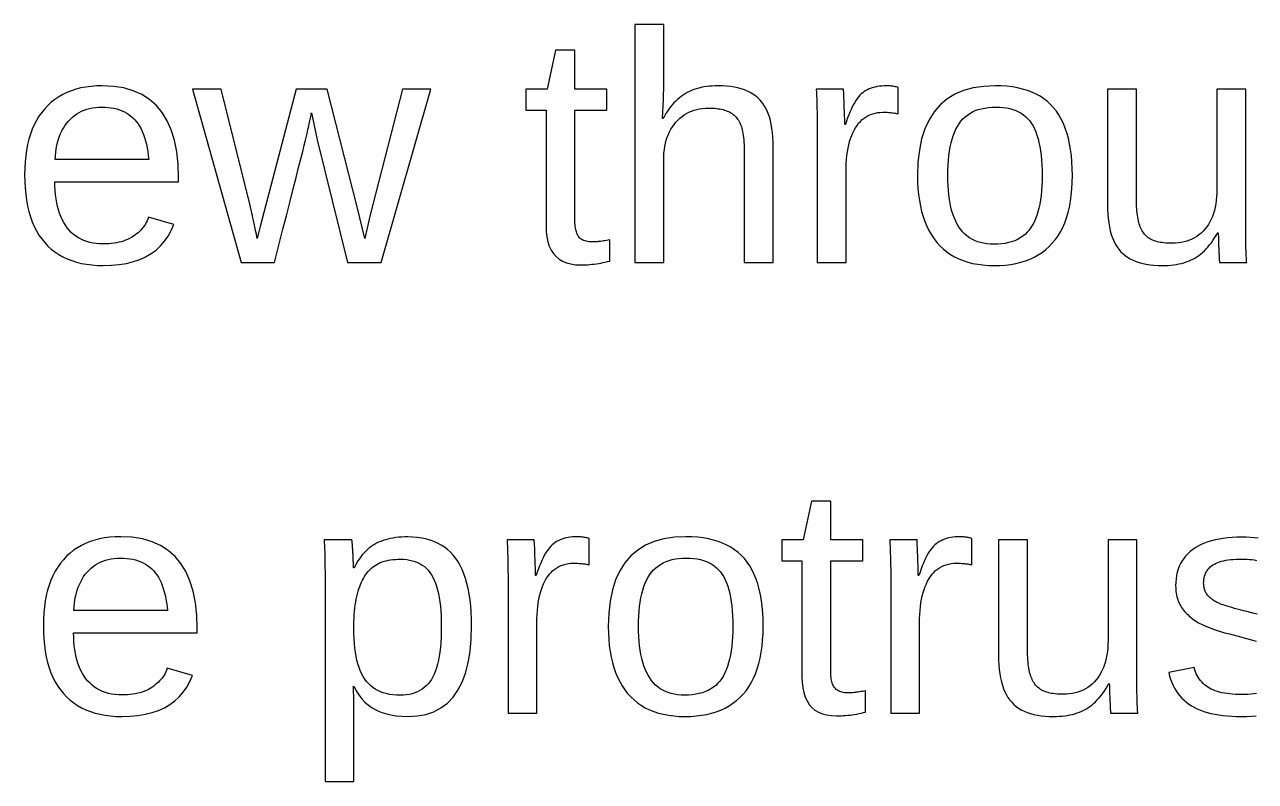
# Model space of a CAD drawing. Extents: x -27 to 133, y -77 to 15.
# Drawn here: x 82.41 to 91.01, y -8.17 to -2.88 of the extents above; entities that cross this region are included whole.
import ezdxf

# ---------------------------------------------------------------- set-up
doc = ezdxf.new("R2010")
doc.units = 0
doc.layers.get('0').update_dxf_attribs({"linetype": 'CONTINUOUS'})

msp = doc.modelspace()

# ---------------------------------------------------------------- linework, layer by layer
for points in [[(86.8779, -3.82856), (86.8784, -3.80332), (86.8799, -3.77888), (86.8825, -3.75525), (86.886, -3.73243), (86.8906, -3.71041), (86.8961, -3.68921), (86.9027, -3.66881), (86.9103, -3.64922), (86.9189, -3.63044), (86.9286, -3.61246), (86.9392, -3.5953), (86.9508, -3.57894), (86.9635, -3.56339), (86.977, -3.54882), (86.9912, -3.53542), (87.006, -3.52318), (87.0215, -3.51211), (87.0377, -3.50221), (87.0546, -3.49347), (87.0721, -3.48589), (87.0903, -3.47948), (87.1091, -3.47424), (87.1286, -3.47016), (87.1488, -3.46725), (87.1697, -3.4655), (87.1912, -3.46492), (87.2056, -3.46509), (87.2195, -3.46561), (87.2329, -3.46647), (87.2458, -3.46767), (87.2582, -3.46922), (87.2702, -3.47111), (87.2816, -3.47335), (87.2926, -3.47593), (87.303, -3.47886), (87.313, -3.48213), (87.3225, -3.48574), (87.3315, -3.4897), (87.34, -3.49401), (87.3481, -3.49868), (87.3558, -3.50374), (87.3632, -3.50919), (87.3702, -3.51503), (87.3769, -3.52127), (87.3832, -3.52789), (87.3891, -3.53491), (87.3947, -3.54231), (87.3999, -3.55011), (87.4048, -3.5583), (87.4093, -3.56687), (87.4134, -3.57584), (87.4172, -3.5852), (87.4207, -3.59514), (87.4239, -3.60586), (87.4268, -3.61734), (87.4295, -3.62961), (87.4318, -3.64265), (87.4339, -3.65646), (87.4357, -3.67105), (87.4372, -3.68641), (87.4385, -3.70255), (87.4395, -3.71946), (87.4402, -3.73715), (87.4406, -3.75562), (87.4407, -3.77485), (87.4407, -4.54242), (87.6432, -4.54242), (87.6432, -3.73568), (87.6427, -3.70101), (87.641, -3.6679), (87.6383, -3.63636), (87.6344, -3.6064), (87.6294, -3.578), (87.6233, -3.55117), (87.6162, -3.52591), (87.6079, -3.50222), (87.5985, -3.48009), (87.588, -3.45954), (87.5763, -3.44056), (87.5636, -3.42314), (87.5498, -3.4073), (87.5348, -3.39281), (87.5186, -3.37949), (87.5012, -3.36732), (87.4825, -3.35632), (87.4626, -3.34647), (87.4415, -3.33778), (87.4192, -3.33024), (87.3956, -3.32387), (87.3709, -3.31866), (87.3448, -3.3146), (87.3176, -3.3117), (87.2891, -3.30997), (87.2595, -3.30939), (87.2382, -3.30972), (87.2176, -3.3107), (87.1975, -3.31234), (87.178, -3.31463), (87.1591, -3.31758), (87.1407, -3.32119), (87.1229, -3.32545), (87.1057, -3.33036), (87.0891, -3.33594), (87.0731, -3.34216), (87.0576, -3.34905), (87.0427, -3.35658), (87.0284, -3.36478), (87.0145, -3.37367), (87.001, -3.38331), (86.9877, -3.3937), (86.9748, -3.40484), (86.9621, -3.41673), (86.9498, -3.42936), (86.9378, -3.44274), (86.9261, -3.45687), (86.9147, -3.47175), (86.9037, -3.48738), (86.8929, -3.50376), (86.8825, -3.52088), (86.8723, -3.53875), (86.869, -3.53875), (86.8691, -3.53667), (86.8694, -3.53386), (86.8696, -3.53031), (86.8699, -3.52604), (86.8702, -3.52104), (86.8706, -3.51532), (86.871, -3.50886), (86.8714, -3.50168), (86.8718, -3.49377), (86.8723, -3.48513), (86.8729, -3.47576), (86.8734, -3.46566), (86.874, -3.45484), (86.8746, -3.44367), (86.8751, -3.43256), (86.8756, -3.42151), (86.876, -3.4105), (86.8764, -3.39955), (86.8768, -3.38865), (86.8771, -3.37781), (86.8773, -3.36702), (86.8775, -3.35628), (86.8777, -3.3456), (86.8778, -3.33496), (86.8779, -3.32438), (86.8779, -3.31386), (86.8779, -2.88196), (86.6765, -2.88196), (86.6765, -4.54242), (86.8779, -4.54242)], [(86.3131, -4.56016), (86.3291, -4.55968), (86.3449, -4.55889), (86.3608, -4.55778), (86.3765, -4.55634), (86.3923, -4.5546), (86.4079, -4.55253), (86.4235, -4.55015), (86.4391, -4.54744), (86.4546, -4.54442), (86.47, -4.54109), (86.4854, -4.53743), (86.5008, -4.53346), (86.5008, -4.38464), (86.4893, -4.38696), (86.4782, -4.3891), (86.4676, -4.39104), (86.4574, -4.39281), (86.4476, -4.39438), (86.4382, -4.39577), (86.4292, -4.39698), (86.4207, -4.398), (86.4126, -4.39883), (86.4049, -4.39948), (86.3977, -4.39995), (86.3908, -4.40023), (86.3844, -4.40032), (86.3738, -4.40011), (86.3637, -4.39948), (86.3541, -4.39844), (86.345, -4.39698), (86.3364, -4.3951), (86.3283, -4.39281), (86.3207, -4.3901), (86.3136, -4.38697), (86.3069, -4.38343), (86.3008, -4.37946), (86.2952, -4.37508), (86.29, -4.37029), (86.2854, -4.36507), (86.2812, -4.35934), (86.2773, -4.353), (86.2738, -4.34604), (86.2705, -4.33846), (86.2677, -4.33026), (86.2651, -4.32146), (86.263, -4.31203), (86.2611, -4.30199), (86.2596, -4.29133), (86.2584, -4.28006), (86.2575, -4.26817), (86.257, -4.25567), (86.2569, -4.24255), (86.2569, -3.47833), (86.4807, -3.47833), (86.4807, -3.33176), (86.2569, -3.33176), (86.2569, -3.06098), (86.1226, -3.06098), (86.0633, -3.33176), (85.9156, -3.33176), (85.9156, -3.47833), (86.0555, -3.47833), (86.0555, -4.28619), (86.0569, -4.32674), (86.0612, -4.36405), (86.0683, -4.39811), (86.0784, -4.42893), (86.0912, -4.45651), (86.107, -4.48084), (86.1255, -4.50192), (86.147, -4.51977), (86.1713, -4.53437), (86.1985, -4.54572), (86.2285, -4.55383), (86.2614, -4.5587), (86.2972, -4.56032)], [(83.0191, -4.5631), (83.0734, -4.55801), (83.1244, -4.54954), (83.1722, -4.53767), (83.2167, -4.52242), (83.2579, -4.50377), (83.2959, -4.48174), (83.3305, -4.45632), (83.362, -4.4275), (83.3901, -4.3953), (83.415, -4.35971), (83.4366, -4.32072), (83.4549, -4.27835), (83.2781, -4.22801), (83.2735, -4.24024), (83.2683, -4.25213), (83.2625, -4.2637), (83.2561, -4.27493), (83.2491, -4.28584), (83.2415, -4.29641), (83.2332, -4.30665), (83.2244, -4.31657), (83.215, -4.32615), (83.205, -4.3354), (83.1943, -4.34432), (83.1831, -4.35291), (83.1713, -4.36116), (83.1588, -4.36894), (83.1458, -4.3761), (83.1321, -4.38263), (83.1178, -4.38855), (83.1029, -4.39383), (83.0874, -4.3985), (83.0712, -4.40255), (83.0545, -4.40597), (83.0371, -4.40877), (83.0191, -4.41095), (83.0005, -4.4125), (82.9813, -4.41344), (82.9615, -4.41375), (82.9365, -4.41308), (82.9124, -4.41107), (82.8893, -4.40773), (82.8671, -4.40305), (82.8458, -4.39703), (82.8255, -4.38968), (82.8062, -4.38098), (82.7877, -4.37095), (82.7702, -4.35959), (82.7537, -4.34688), (82.7381, -4.33284), (82.7234, -4.31746), (82.7097, -4.30074), (82.697, -4.28279), (82.6852, -4.26371), (82.6745, -4.24351), (82.6648, -4.22218), (82.6562, -4.19973), (82.6485, -4.17615), (82.6419, -4.15145), (82.6363, -4.12562), (82.6317, -4.09867), (82.6281, -4.07059), (82.6256, -4.04139), (82.6241, -4.01106), (82.6236, -3.9796), (83.4874, -3.9796), (83.4874, -3.95276), (83.4842, -3.85758), (83.4747, -3.77002), (83.4589, -3.69008), (83.4368, -3.61775), (83.4084, -3.55303), (83.3737, -3.49593), (83.3326, -3.44644), (83.2852, -3.40456), (83.2316, -3.3703), (83.1716, -3.34365), (83.1052, -3.32462), (83.0326, -3.31319), (82.9536, -3.30939), (82.9142, -3.31033), (82.8763, -3.31317), (82.8397, -3.31791), (82.8046, -3.32454), (82.7709, -3.33306), (82.7386, -3.34347), (82.7078, -3.35578), (82.6783, -3.36998), (82.6503, -3.38607), (82.6237, -3.40406), (82.5986, -3.42394), (82.5748, -3.44572), (82.5525, -3.46939), (82.5317, -3.49483), (82.5126, -3.52193), (82.4952, -3.55068), (82.4794, -3.58109), (82.4653, -3.61316), (82.4528, -3.64688), (82.442, -3.68225), (82.4329, -3.71928), (82.4254, -3.75797), (82.4196, -3.79831), (82.4154, -3.8403), (82.4129, -3.88395), (82.4121, -3.92926), (82.4129, -3.97688), (82.4154, -4.02266), (82.4196, -4.06661), (82.4254, -4.10871), (82.4329, -4.14897), (82.442, -4.18739), (82.4528, -4.22397), (82.4653, -4.2587), (82.4794, -4.2916), (82.4952, -4.32266), (82.5126, -4.35188), (82.5317, -4.37925), (82.5525, -4.40479), (82.5749, -4.42846), (82.5988, -4.45023), (82.6241, -4.47012), (82.6511, -4.4881), (82.6795, -4.5042), (82.7094, -4.5184), (82.7409, -4.53071), (82.7739, -4.54112), (82.8084, -4.54964), (82.8444, -4.55627), (82.8819, -4.561), (82.9209, -4.56384), (82.9615, -4.56479)], [(84.1884, -4.42268), (84.217, -4.31137), (84.2433, -4.20846), (84.2675, -4.11397), (84.2894, -4.0279), (84.3092, -3.95024), (84.3267, -3.881), (84.3421, -3.82017), (84.3552, -3.76776), (84.3662, -3.72376), (84.375, -3.68818), (84.3815, -3.66101), (84.3859, -3.64226), (84.3891, -3.62797), (84.3922, -3.61421), (84.3951, -3.60098), (84.3979, -3.58826), (84.4006, -3.57607), (84.4032, -3.5644), (84.4056, -3.55325), (84.4078, -3.54263), (84.41, -3.53253), (84.412, -3.52295), (84.4139, -3.5139), (84.4156, -3.50536), (84.4172, -3.49736), (84.4575, -3.68645), (84.669, -4.54242), (84.9029, -4.54242), (85.2497, -3.33176), (85.0528, -3.33176), (84.8234, -4.22017), (84.7887, -4.3757), (84.7373, -4.16311), (84.5258, -3.33176), (84.3098, -3.33176), (84.057, -4.2929), (84.0379, -4.3757), (84.0319, -4.34674), (84.0263, -4.31977), (84.0211, -4.29478), (84.0162, -4.27178), (84.0118, -4.25077), (84.0077, -4.23174), (84.004, -4.2147), (84.0007, -4.19964), (83.9977, -4.18657), (83.9952, -4.17549), (83.993, -4.16639), (83.9912, -4.15928), (83.9898, -4.15415), (83.7851, -3.33176), (83.5859, -3.33176), (83.9249, -4.54242), (84.1577, -4.54242)], [(88.1524, -3.91136), (88.1528, -3.88092), (88.154, -3.85159), (88.1559, -3.82337), (88.1587, -3.79626), (88.1622, -3.77025), (88.1665, -3.74534), (88.1716, -3.72154), (88.1774, -3.69885), (88.1841, -3.67727), (88.1915, -3.65679), (88.1997, -3.63741), (88.2087, -3.61914), (88.2184, -3.60198), (88.229, -3.58601), (88.2402, -3.57131), (88.2521, -3.5579), (88.2647, -3.54576), (88.278, -3.5349), (88.292, -3.52531), (88.3067, -3.51701), (88.3222, -3.50998), (88.3383, -3.50423), (88.3551, -3.49976), (88.3726, -3.49656), (88.3908, -3.49464), (88.4098, -3.49401), (88.4199, -3.49407), (88.4298, -3.49427), (88.4393, -3.4946), (88.4485, -3.49507), (88.4574, -3.49566), (88.466, -3.49639), (88.4743, -3.49725), (88.4822, -3.49824), (88.4899, -3.49937), (88.4972, -3.50063), (88.5042, -3.50202), (88.5108, -3.50354), (88.5172, -3.50519), (88.5172, -3.32057), (88.5108, -3.31892), (88.5045, -3.3174), (88.4981, -3.31601), (88.4918, -3.31475), (88.4855, -3.31362), (88.4792, -3.31263), (88.4729, -3.31177), (88.4667, -3.31104), (88.4604, -3.31045), (88.4542, -3.30998), (88.4479, -3.30965), (88.4417, -3.30945), (88.4355, -3.30939), (88.4182, -3.30973), (88.4016, -3.31074), (88.3856, -3.31243), (88.3701, -3.31479), (88.3553, -3.31783), (88.3411, -3.32154), (88.3275, -3.32593), (88.3145, -3.33099), (88.3021, -3.33673), (88.2904, -3.34315), (88.2792, -3.35024), (88.2686, -3.358), (88.2587, -3.36644), (88.2492, -3.37581), (88.2398, -3.38633), (88.2306, -3.39802), (88.2215, -3.41088), (88.2127, -3.4249), (88.204, -3.44009), (88.1954, -3.45644), (88.1871, -3.47396), (88.1789, -3.49264), (88.1709, -3.51249), (88.1631, -3.53351), (88.1554, -3.55569), (88.1479, -3.57903), (88.1435, -3.57903), (88.1434, -3.57169), (88.1433, -3.5624), (88.143, -3.55116), (88.1426, -3.53798), (88.1421, -3.52286), (88.1416, -3.50578), (88.1409, -3.48676), (88.1401, -3.46579), (88.1392, -3.44288), (88.1382, -3.41802), (88.1371, -3.39121), (88.1358, -3.36246), (88.1345, -3.33176), (87.9443, -3.33176), (87.9453, -3.35536), (87.9462, -3.37864), (87.947, -3.4016), (87.9478, -3.42424), (87.9485, -3.44656), (87.9491, -3.46857), (87.9496, -3.49026), (87.95, -3.51163), (87.9504, -3.53269), (87.9507, -3.55343), (87.9509, -3.57384), (87.951, -3.59395), (87.951, -3.61373), (87.951, -4.54242), (88.1524, -4.54242)], [(89.2277, -4.56387), (89.2664, -4.56111), (89.3036, -4.55651), (89.3394, -4.55007), (89.3736, -4.54178), (89.4063, -4.53166), (89.4376, -4.5197), (89.4673, -4.50589), (89.4956, -4.49025), (89.5223, -4.47276), (89.5476, -4.45343), (89.5714, -4.43227), (89.5936, -4.40926), (89.6143, -4.38437), (89.6333, -4.35757), (89.6507, -4.32884), (89.6665, -4.29819), (89.6805, -4.26563), (89.6929, -4.23114), (89.7037, -4.19473), (89.7128, -4.15641), (89.7202, -4.11616), (89.726, -4.07399), (89.7302, -4.02991), (89.7327, -3.9839), (89.7335, -3.93598), (89.7327, -3.88757), (89.7304, -3.84115), (89.7265, -3.79673), (89.7211, -3.7543), (89.7141, -3.71386), (89.7056, -3.67541), (89.6955, -3.63896), (89.6839, -3.60451), (89.6707, -3.57204), (89.656, -3.54157), (89.6397, -3.51309), (89.6219, -3.4866), (89.6026, -3.46211), (89.5816, -3.43952), (89.5588, -3.41873), (89.5343, -3.39976), (89.5081, -3.38259), (89.4802, -3.36722), (89.4505, -3.35367), (89.4191, -3.34192), (89.3859, -3.33198), (89.3511, -3.32385), (89.3144, -3.31752), (89.2761, -3.313), (89.236, -3.31029), (89.1942, -3.30939), (89.1139, -3.3131), (89.04, -3.32422), (88.9726, -3.34276), (88.9116, -3.36871), (88.857, -3.40208), (88.8088, -3.44286), (88.7671, -3.49106), (88.7318, -3.54668), (88.7029, -3.6097), (88.6804, -3.68015), (88.6643, -3.75801), (88.6547, -3.84328), (88.6515, -3.93598), (88.6523, -3.98212), (88.6547, -4.02656), (88.6587, -4.06929), (88.6643, -4.11033), (88.6715, -4.14967), (88.6803, -4.1873), (88.6908, -4.22324), (88.7028, -4.25747), (88.7164, -4.29), (88.7316, -4.32083), (88.7484, -4.34996), (88.7669, -4.37738), (88.7869, -4.40311), (88.8085, -4.42702), (88.8316, -4.44903), (88.8563, -4.46912), (88.8825, -4.4873), (88.9102, -4.50356), (88.9395, -4.51791), (88.9703, -4.53035), (89.0027, -4.54087), (89.0366, -4.54948), (89.072, -4.55618), (89.1089, -4.56096), (89.1474, -4.56383), (89.1875, -4.56479)], [(90.383, -4.56448), (90.403, -4.56356), (90.4225, -4.56202), (90.4415, -4.55986), (90.46, -4.55709), (90.4779, -4.55371), (90.4954, -4.54971), (90.5123, -4.54509), (90.5287, -4.53986), (90.5445, -4.53401), (90.5599, -4.52754), (90.5747, -4.52046), (90.589, -4.51277), (90.6029, -4.50433), (90.6165, -4.49502), (90.6299, -4.48485), (90.643, -4.47381), (90.6559, -4.4619), (90.6685, -4.44913), (90.6808, -4.43549), (90.6929, -4.42098), (90.7048, -4.4056), (90.7163, -4.38936), (90.7277, -4.37225), (90.7387, -4.35427), (90.7495, -4.33542), (90.7529, -4.33542), (90.7532, -4.34869), (90.7536, -4.36128), (90.7539, -4.37321), (90.7542, -4.38447), (90.7545, -4.39506), (90.7548, -4.40498), (90.7551, -4.41423), (90.7554, -4.42282), (90.7557, -4.43073), (90.756, -4.43798), (90.7563, -4.44456), (90.7565, -4.45047), (90.7568, -4.45571), (90.757, -4.46057), (90.7573, -4.46535), (90.7575, -4.47003), (90.7578, -4.47464), (90.758, -4.47916), (90.7582, -4.48359), (90.7584, -4.48793), (90.7586, -4.49219), (90.7588, -4.49637), (90.759, -4.50046), (90.7592, -4.50446), (90.7594, -4.50837), (90.7596, -4.5122), (90.7598, -4.51588), (90.7599, -4.51933), (90.7601, -4.52255), (90.7603, -4.52555), (90.7605, -4.52833), (90.7606, -4.53088), (90.7608, -4.5332), (90.761, -4.5353), (90.7611, -4.53717), (90.7613, -4.53882), (90.7615, -4.54024), (90.7617, -4.54144), (90.7618, -4.54242), (90.952, -4.54242), (90.9511, -4.53421), (90.9501, -4.52406), (90.9493, -4.51197), (90.9486, -4.49792), (90.9479, -4.48194), (90.9473, -4.464), (90.9468, -4.44412), (90.9463, -4.42229), (90.946, -4.39851), (90.9457, -4.37279), (90.9455, -4.34512), (90.9454, -4.31551), (90.9453, -4.28394), (90.9453, -3.33176), (90.7439, -3.33176), (90.7439, -4.03331), (90.7434, -4.06005), (90.7419, -4.08588), (90.7395, -4.1108), (90.736, -4.1348), (90.7315, -4.15788), (90.7261, -4.18006), (90.7196, -4.20132), (90.7122, -4.22166), (90.7037, -4.24109), (90.6943, -4.25961), (90.6838, -4.27722), (90.6724, -4.29391), (90.66, -4.30968), (90.6467, -4.32441), (90.6327, -4.33797), (90.618, -4.35034), (90.6025, -4.36153), (90.5864, -4.37155), (90.5694, -4.38039), (90.5518, -4.38805), (90.5334, -4.39453), (90.5143, -4.39983), (90.4945, -4.40396), (90.4739, -4.4069), (90.4526, -4.40867), (90.4306, -4.40926), (90.4156, -4.40909), (90.4011, -4.40857), (90.3872, -4.40771), (90.3739, -4.40651), (90.3611, -4.40496), (90.349, -4.40306), (90.3373, -4.40083), (90.3263, -4.39824), (90.3158, -4.39532), (90.3059, -4.39205), (90.2966, -4.38843), (90.2878, -4.38447), (90.2796, -4.38017), (90.2718, -4.37548), (90.2644, -4.37035), (90.2573, -4.36478), (90.2506, -4.35877), (90.2441, -4.35233), (90.238, -4.34545), (90.2323, -4.33814), (90.2268, -4.33038), (90.2217, -4.32219), (90.2169, -4.31357), (90.2125, -4.3045), (90.2084, -4.295), (90.2046, -4.28507), (90.2011, -4.27459), (90.1979, -4.26348), (90.195, -4.25174), (90.1924, -4.23936), (90.19, -4.22634), (90.1879, -4.21269), (90.1861, -4.1984), (90.1846, -4.18348), (90.1833, -4.16792), (90.1824, -4.15172), (90.1817, -4.13489), (90.1813, -4.11743), (90.1811, -4.09933), (90.1811, -3.33176), (89.9786, -3.33176), (89.9786, -4.1385), (89.9791, -4.17285), (89.9808, -4.20567), (89.9835, -4.23696), (89.9873, -4.26672), (89.9923, -4.29495), (89.9983, -4.32166), (90.0054, -4.34683), (90.0136, -4.37048), (90.0228, -4.3926), (90.0332, -4.41318), (90.0447, -4.43224), (90.0572, -4.44977), (90.0709, -4.46577), (90.0857, -4.48042), (90.1018, -4.4939), (90.1192, -4.5062), (90.1378, -4.51733), (90.1577, -4.52729), (90.1789, -4.53608), (90.2013, -4.5437), (90.225, -4.55014), (90.2499, -4.55542), (90.2762, -4.55952), (90.3036, -4.56245), (90.3324, -4.5642), (90.3624, -4.56479)], [(82.6273, -3.79929), (82.6297, -3.77426), (82.6331, -3.75009), (82.6374, -3.72679), (82.6426, -3.70435), (82.6488, -3.68279), (82.6559, -3.66209), (82.6639, -3.64226), (82.6729, -3.62329), (82.6828, -3.6052), (82.6936, -3.58797), (82.7054, -3.57161), (82.7181, -3.55611), (82.7316, -3.54163), (82.7459, -3.5283), (82.7609, -3.51614), (82.7766, -3.50513), (82.793, -3.49528), (82.8101, -3.48659), (82.828, -3.47906), (82.8466, -3.47268), (82.8659, -3.46747), (82.8859, -3.46342), (82.9066, -3.46052), (82.9281, -3.45878), (82.9503, -3.4582), (82.9731, -3.45872), (82.9951, -3.46028), (83.0162, -3.46288), (83.0366, -3.46652), (83.056, -3.47119), (83.0747, -3.47691), (83.0925, -3.48367), (83.1095, -3.49146), (83.1256, -3.5003), (83.141, -3.51017), (83.1554, -3.52108), (83.1691, -3.53304), (83.1819, -3.54603), (83.1939, -3.56016), (83.2052, -3.5755), (83.2157, -3.59208), (83.2254, -3.60988), (83.2344, -3.6289), (83.2427, -3.64915), (83.2502, -3.67063), (83.2569, -3.69333), (83.2629, -3.71725), (83.2681, -3.7424), (83.2726, -3.76877), (83.2763, -3.79637), (83.2792, -3.82519), (82.6258, -3.82519)], [(89.1601, -4.41526), (89.136, -4.41313), (89.113, -4.40957), (89.091, -4.40459), (89.0701, -4.39818), (89.0503, -4.39035), (89.0315, -4.3811), (89.0137, -4.37042), (88.997, -4.35833), (88.9814, -4.3448), (88.9668, -4.32986), (88.9532, -4.31349), (88.9407, -4.29569), (88.9292, -4.27648), (88.9186, -4.25586), (88.909, -4.23383), (88.9002, -4.21039), (88.8924, -4.18554), (88.8855, -4.15928), (88.8795, -4.13161), (88.8745, -4.10253), (88.8703, -4.07204), (88.8671, -4.04014), (88.8648, -4.00683), (88.8634, -3.97211), (88.863, -3.93598), (88.8634, -3.89888), (88.8648, -3.86332), (88.8672, -3.8293), (88.8704, -3.79683), (88.8746, -3.7659), (88.8798, -3.73652), (88.8858, -3.70867), (88.8928, -3.68237), (88.9008, -3.65762), (88.9096, -3.6344), (88.9194, -3.61273), (88.9302, -3.5926), (88.9419, -3.57401), (88.9546, -3.55688), (88.9684, -3.54112), (88.9835, -3.52673), (88.9997, -3.51371), (89.017, -3.50206), (89.0355, -3.49178), (89.0552, -3.48287), (89.076, -3.47533), (89.098, -3.46917), (89.1211, -3.46437), (89.1454, -3.46094), (89.1709, -3.45889), (89.1975, -3.4582), (89.2239, -3.45887), (89.2492, -3.46089), (89.2732, -3.46425), (89.296, -3.46895), (89.3177, -3.475), (89.3381, -3.48239), (89.3573, -3.49113), (89.3754, -3.50121), (89.3922, -3.51263), (89.4079, -3.5254), (89.4223, -3.53951), (89.4355, -3.55497), (89.4476, -3.57177), (89.4586, -3.59005), (89.4687, -3.60996), (89.478, -3.63149), (89.4863, -3.65464), (89.4938, -3.67941), (89.5004, -3.7058), (89.5062, -3.73382), (89.511, -3.76345), (89.515, -3.79471), (89.518, -3.8276), (89.5202, -3.8621), (89.5216, -3.89823), (89.522, -3.93598), (89.5215, -3.97324), (89.5202, -4.00896), (89.5179, -4.04313), (89.5146, -4.07575), (89.5105, -4.10682), (89.5054, -4.13634), (89.4995, -4.16431), (89.4926, -4.19074), (89.4847, -4.21561), (89.476, -4.23894), (89.4663, -4.26071), (89.4557, -4.28094), (89.4442, -4.29962), (89.4317, -4.31683), (89.4179, -4.33267), (89.4028, -4.34713), (89.3866, -4.36021), (89.3691, -4.37191), (89.3504, -4.38224), (89.3305, -4.39119), (89.3093, -4.39876), (89.287, -4.40496), (89.2634, -4.40978), (89.2385, -4.41322), (89.2125, -4.41529), (89.1852, -4.41598)], [(88.1012, -7.71016), (88.1172, -7.70968), (88.133, -7.70889), (88.1489, -7.70778), (88.1646, -7.70634), (88.1803, -7.7046), (88.196, -7.70253), (88.2116, -7.70015), (88.2272, -7.69744), (88.2427, -7.69442), (88.2581, -7.69109), (88.2735, -7.68743), (88.2889, -7.68346), (88.2889, -7.53464), (88.2774, -7.53696), (88.2663, -7.5391), (88.2557, -7.54104), (88.2455, -7.54281), (88.2357, -7.54438), (88.2263, -7.54577), (88.2173, -7.54698), (88.2088, -7.548), (88.2007, -7.54883), (88.193, -7.54948), (88.1858, -7.54995), (88.1789, -7.55023), (88.1725, -7.55032), (88.1619, -7.55011), (88.1518, -7.54948), (88.1422, -7.54844), (88.1331, -7.54698), (88.1245, -7.5451), (88.1164, -7.54281), (88.1088, -7.5401), (88.1016, -7.53697), (88.095, -7.53343), (88.0889, -7.52946), (88.0833, -7.52508), (88.0781, -7.52029), (88.0735, -7.51507), (88.0693, -7.50934), (88.0654, -7.503), (88.0618, -7.49604), (88.0586, -7.48846), (88.0558, -7.48026), (88.0532, -7.47146), (88.051, -7.46203), (88.0492, -7.45199), (88.0477, -7.44133), (88.0465, -7.43006), (88.0456, -7.41817), (88.0451, -7.40567), (88.045, -7.39254), (88.045, -6.62833), (88.2688, -6.62833), (88.2688, -6.48176), (88.045, -6.48176), (88.045, -6.21098), (87.9107, -6.21098), (87.8514, -6.48176), (87.7037, -6.48176), (87.7037, -6.62833), (87.8436, -6.62833), (87.8436, -7.43619), (87.845, -7.47674), (87.8493, -7.51405), (87.8564, -7.54811), (87.8664, -7.57893), (87.8793, -7.60651), (87.895, -7.63084), (87.9136, -7.65192), (87.9351, -7.66977), (87.9594, -7.68437), (87.9866, -7.69572), (88.0166, -7.70383), (88.0495, -7.7087), (88.0852, -7.71032)], [(83.15, -7.7131), (83.2043, -7.70801), (83.2553, -7.69954), (83.3031, -7.68767), (83.3476, -7.67242), (83.3888, -7.65377), (83.4267, -7.63174), (83.4614, -7.60632), (83.4928, -7.5775), (83.521, -7.5453), (83.5459, -7.50971), (83.5675, -7.47072), (83.5858, -7.42835), (83.409, -7.37801), (83.4044, -7.39024), (83.3992, -7.40213), (83.3934, -7.4137), (83.387, -7.42493), (83.38, -7.43584), (83.3723, -7.44641), (83.3641, -7.45665), (83.3553, -7.46657), (83.3459, -7.47615), (83.3359, -7.4854), (83.3252, -7.49432), (83.314, -7.50291), (83.3022, -7.51116), (83.2897, -7.51894), (83.2767, -7.5261), (83.263, -7.53263), (83.2487, -7.53855), (83.2338, -7.54383), (83.2183, -7.5485), (83.2021, -7.55255), (83.1854, -7.55597), (83.168, -7.55877), (83.15, -7.56095), (83.1314, -7.5625), (83.1122, -7.56344), (83.0924, -7.56375), (83.0674, -7.56308), (83.0433, -7.56107), (83.0202, -7.55773), (82.998, -7.55305), (82.9767, -7.54703), (82.9564, -7.53968), (82.9371, -7.53098), (82.9186, -7.52095), (82.9011, -7.50959), (82.8846, -7.49688), (82.869, -7.48284), (82.8543, -7.46746), (82.8406, -7.45074), (82.8279, -7.43279), (82.8161, -7.41371), (82.8054, -7.39351), (82.7957, -7.37218), (82.7871, -7.34973), (82.7794, -7.32615), (82.7728, -7.30145), (82.7672, -7.27562), (82.7626, -7.24867), (82.759, -7.22059), (82.7565, -7.19139), (82.755, -7.16106), (82.7545, -7.1296), (83.6183, -7.1296), (83.6183, -7.10276), (83.6151, -7.00758), (83.6056, -6.92002), (83.5898, -6.84008), (83.5677, -6.76775), (83.5393, -6.70303), (83.5046, -6.64593), (83.4635, -6.59644), (83.4161, -6.55456), (83.3625, -6.5203), (83.3024, -6.49365), (83.2361, -6.47462), (83.1635, -6.46319), (83.0845, -6.45939), (83.0451, -6.46033), (83.0072, -6.46317), (82.9706, -6.46791), (82.9355, -6.47454), (82.9018, -6.48306), (82.8695, -6.49347), (82.8387, -6.50578), (82.8092, -6.51998), (82.7812, -6.53607), (82.7546, -6.55406), (82.7295, -6.57394), (82.7057, -6.59572), (82.6834, -6.61939), (82.6626, -6.64483), (82.6435, -6.67193), (82.6261, -6.70068), (82.6103, -6.73109), (82.5962, -6.76316), (82.5837, -6.79688), (82.5729, -6.83225), (82.5638, -6.86928), (82.5563, -6.90797), (82.5505, -6.94831), (82.5463, -6.9903), (82.5438, -7.03395), (82.543, -7.07926), (82.5438, -7.12688), (82.5463, -7.17266), (82.5505, -7.21661), (82.5563, -7.25871), (82.5638, -7.29897), (82.5729, -7.33739), (82.5837, -7.37397), (82.5962, -7.4087), (82.6103, -7.4416), (82.6261, -7.47266), (82.6435, -7.50188), (82.6626, -7.52925), (82.6834, -7.55479), (82.7058, -7.57846), (82.7296, -7.60023), (82.755, -7.62012), (82.782, -7.6381), (82.8104, -7.6542), (82.8403, -7.6684), (82.8718, -7.68071), (82.9048, -7.69112), (82.9392, -7.69964), (82.9753, -7.70627), (83.0128, -7.711), (83.0518, -7.71384), (83.0924, -7.71479)], [(84.7127, -7.69466), (84.7126, -7.66779), (84.7126, -7.64296), (84.7124, -7.62017), (84.7122, -7.59942), (84.712, -7.58071), (84.7117, -7.56404), (84.7114, -7.54941), (84.711, -7.53681), (84.7105, -7.52626), (84.71, -7.51774), (84.7095, -7.51127), (84.7088, -7.50683), (84.7082, -7.50443), (84.7138, -7.50443), (84.7297, -7.53555), (84.7477, -7.56418), (84.768, -7.59032), (84.7904, -7.61397), (84.8149, -7.63513), (84.8417, -7.6538), (84.8706, -7.66998), (84.9017, -7.68367), (84.935, -7.69487), (84.9704, -7.70359), (85.008, -7.70981), (85.0478, -7.71355), (85.0897, -7.71479), (85.1556, -7.71104), (85.2162, -7.6998), (85.2716, -7.68106), (85.3216, -7.65483), (85.3664, -7.62111), (85.4059, -7.57989), (85.4402, -7.53117), (85.4692, -7.47496), (85.4929, -7.41125), (85.5113, -7.34005), (85.5245, -7.26136), (85.5324, -7.17517), (85.5351, -7.08149), (85.5344, -7.0331), (85.5324, -6.98673), (85.5292, -6.94239), (85.5246, -6.90008), (85.5187, -6.85979), (85.5115, -6.82153), (85.5029, -6.7853), (85.4931, -6.75109), (85.482, -6.7189), (85.4695, -6.68875), (85.4557, -6.66061), (85.4407, -6.63451), (85.4243, -6.61043), (85.4066, -6.58825), (85.3875, -6.56784), (85.3671, -6.54921), (85.3454, -6.53236), (85.3224, -6.51727), (85.298, -6.50397), (85.2722, -6.49243), (85.2452, -6.48267), (85.2167, -6.47469), (85.187, -6.46848), (85.1559, -6.46404), (85.1235, -6.46138), (85.0897, -6.46049), (85.0679, -6.4608), (85.0466, -6.46172), (85.0261, -6.46326), (85.0062, -6.46542), (84.987, -6.46819), (84.9684, -6.47158), (84.9505, -6.47558), (84.9333, -6.4802), (84.9167, -6.48544), (84.9008, -6.49129), (84.8855, -6.49775), (84.8709, -6.50484), (84.857, -6.51253), (84.8436, -6.52089), (84.8306, -6.52996), (84.818, -6.53973), (84.8059, -6.55022), (84.7941, -6.56141), (84.7828, -6.57331), (84.7719, -6.58592), (84.7613, -6.59923), (84.7512, -6.61326), (84.7415, -6.62799), (84.7322, -6.64344), (84.7234, -6.65959), (84.7149, -6.67644), (84.7104, -6.67644), (84.7104, -6.67296), (84.7104, -6.66906), (84.7103, -6.66473), (84.7102, -6.65998), (84.71, -6.6548), (84.7098, -6.6492), (84.7096, -6.64318), (84.7094, -6.63673), (84.7091, -6.62986), (84.7088, -6.62256), (84.7084, -6.61484), (84.708, -6.6067), (84.7076, -6.59814), (84.7072, -6.58953), (84.7068, -6.58128), (84.7064, -6.57337), (84.706, -6.56582), (84.7056, -6.55862), (84.7052, -6.55177), (84.7048, -6.54527), (84.7044, -6.53913), (84.704, -6.53333), (84.7037, -6.52789), (84.7033, -6.52279), (84.7029, -6.51805), (84.7026, -6.51366), (84.7023, -6.50957), (84.7019, -6.50576), (84.7016, -6.50222), (84.7013, -6.49895), (84.701, -6.49596), (84.7008, -6.49323), (84.7005, -6.49078), (84.7003, -6.4886), (84.7, -6.48669), (84.6998, -6.48505), (84.6996, -6.48368), (84.6994, -6.48259), (84.6992, -6.48176), (84.5045, -6.48176), (84.5055, -6.49181), (84.5064, -6.50335), (84.5073, -6.51638), (84.508, -6.53091), (84.5087, -6.54694), (84.5093, -6.56447), (84.5098, -6.58349), (84.5103, -6.604), (84.5106, -6.62602), (84.5109, -6.64953), (84.5111, -6.67453), (84.5112, -6.70103), (84.5113, -6.72903), (84.5113, -8.16795), (84.7127, -8.16795)], [(85.9917, -7.06136), (85.992, -7.03092), (85.9932, -7.00159), (85.9952, -6.97337), (85.9979, -6.94626), (86.0014, -6.92025), (86.0057, -6.89534), (86.0108, -6.87154), (86.0167, -6.84885), (86.0233, -6.82727), (86.0307, -6.80679), (86.0389, -6.78741), (86.0479, -6.76914), (86.0577, -6.75198), (86.0682, -6.73601), (86.0794, -6.72131), (86.0913, -6.7079), (86.1039, -6.69576), (86.1172, -6.6849), (86.1312, -6.67531), (86.146, -6.66701), (86.1614, -6.65998), (86.1775, -6.65423), (86.1943, -6.64976), (86.2118, -6.64656), (86.2301, -6.64464), (86.249, -6.64401), (86.2592, -6.64407), (86.269, -6.64427), (86.2786, -6.6446), (86.2878, -6.64507), (86.2967, -6.64566), (86.3052, -6.64639), (86.3135, -6.64725), (86.3215, -6.64824), (86.3291, -6.64937), (86.3364, -6.65063), (86.3434, -6.65202), (86.3501, -6.65354), (86.3564, -6.65519), (86.3564, -6.47057), (86.3501, -6.46892), (86.3437, -6.4674), (86.3374, -6.46601), (86.331, -6.46475), (86.3247, -6.46362), (86.3184, -6.46263), (86.3121, -6.46177), (86.3059, -6.46104), (86.2996, -6.46045), (86.2934, -6.45998), (86.2871, -6.45965), (86.2809, -6.45945), (86.2747, -6.45939), (86.2575, -6.45973), (86.2408, -6.46074), (86.2248, -6.46243), (86.2094, -6.46479), (86.1945, -6.46783), (86.1803, -6.47154), (86.1667, -6.47593), (86.1537, -6.48099), (86.1414, -6.48673), (86.1296, -6.49315), (86.1184, -6.50024), (86.1079, -6.508), (86.0979, -6.51644), (86.0884, -6.52581), (86.079, -6.53633), (86.0698, -6.54802), (86.0608, -6.56088), (86.0519, -6.5749), (86.0432, -6.59009), (86.0347, -6.60644), (86.0263, -6.62396), (86.0182, -6.64264), (86.0101, -6.66249), (86.0023, -6.68351), (85.9947, -6.70569), (85.9872, -6.72903), (85.9827, -6.72903), (85.9826, -6.72169), (85.9825, -6.7124), (85.9822, -6.70116), (85.9818, -6.68798), (85.9814, -6.67286), (85.9808, -6.65578), (85.9801, -6.63676), (85.9793, -6.61579), (85.9784, -6.59288), (85.9774, -6.56802), (85.9763, -6.54121), (85.9751, -6.51246), (85.9738, -6.48176), (85.7835, -6.48176), (85.7845, -6.50536), (85.7854, -6.52864), (85.7863, -6.5516), (85.787, -6.57424), (85.7877, -6.59656), (85.7883, -6.61857), (85.7888, -6.64026), (85.7892, -6.66163), (85.7896, -6.68269), (85.7899, -6.70343), (85.7901, -6.72384), (85.7902, -6.74395), (85.7902, -6.76373), (85.7902, -7.69242), (85.9917, -7.69242)], [(87.0669, -7.71387), (87.1056, -7.71111), (87.1429, -7.70651), (87.1786, -7.70007), (87.2128, -7.69178), (87.2456, -7.68166), (87.2768, -7.6697), (87.3066, -7.65589), (87.3348, -7.64025), (87.3616, -7.62276), (87.3868, -7.60343), (87.4106, -7.58227), (87.4328, -7.55926), (87.4535, -7.53437), (87.4726, -7.50757), (87.49, -7.47884), (87.5057, -7.44819), (87.5197, -7.41563), (87.5322, -7.38114), (87.5429, -7.34473), (87.552, -7.30641), (87.5595, -7.26616), (87.5653, -7.22399), (87.5694, -7.17991), (87.5719, -7.1339), (87.5727, -7.08597), (87.5719, -7.03757), (87.5696, -6.99115), (87.5657, -6.94673), (87.5603, -6.9043), (87.5533, -6.86386), (87.5448, -6.82541), (87.5348, -6.78896), (87.5231, -6.75451), (87.51, -6.72204), (87.4952, -6.69157), (87.479, -6.66309), (87.4612, -6.6366), (87.4418, -6.61211), (87.4208, -6.58952), (87.398, -6.56873), (87.3736, -6.54976), (87.3474, -6.53259), (87.3194, -6.51722), (87.2897, -6.50367), (87.2583, -6.49192), (87.2252, -6.48198), (87.1903, -6.47385), (87.1537, -6.46752), (87.1153, -6.463), (87.0752, -6.46029), (87.0334, -6.45939), (86.9531, -6.4631), (86.8793, -6.47422), (86.8118, -6.49276), (86.7508, -6.51871), (86.6962, -6.55208), (86.6481, -6.59286), (86.6063, -6.64106), (86.571, -6.69668), (86.5421, -6.7597), (86.5196, -6.83015), (86.5036, -6.90801), (86.4939, -6.99328), (86.4907, -7.08597), (86.4915, -7.13212), (86.4939, -7.17656), (86.4979, -7.21929), (86.5035, -7.26033), (86.5108, -7.29967), (86.5196, -7.3373), (86.53, -7.37324), (86.542, -7.40747), (86.5556, -7.44), (86.5708, -7.47083), (86.5877, -7.49996), (86.6061, -7.52738), (86.6261, -7.55311), (86.6477, -7.57702), (86.6708, -7.59903), (86.6955, -7.61912), (86.7217, -7.6373), (86.7495, -7.65356), (86.7787, -7.66791), (86.8096, -7.68035), (86.8419, -7.69087), (86.8758, -7.69948), (86.9112, -7.70618), (86.9482, -7.71096), (86.9867, -7.71383), (87.0267, -7.71479)], [(88.666, -7.06136), (88.6664, -7.03092), (88.6676, -7.00159), (88.6695, -6.97337), (88.6723, -6.94626), (88.6758, -6.92025), (88.6801, -6.89534), (88.6851, -6.87154), (88.691, -6.84885), (88.6976, -6.82727), (88.7051, -6.80679), (88.7133, -6.78741), (88.7223, -6.76914), (88.732, -6.75198), (88.7425, -6.73601), (88.7537, -6.72131), (88.7657, -6.7079), (88.7783, -6.69576), (88.7916, -6.6849), (88.8056, -6.67531), (88.8203, -6.66701), (88.8357, -6.65998), (88.8519, -6.65423), (88.8687, -6.64976), (88.8862, -6.64656), (88.9044, -6.64464), (88.9234, -6.64401), (88.9335, -6.64407), (88.9434, -6.64427), (88.9529, -6.6446), (88.9621, -6.64507), (88.971, -6.64566), (88.9796, -6.64639), (88.9879, -6.64725), (88.9958, -6.64824), (89.0034, -6.64937), (89.0107, -6.65063), (89.0177, -6.65202), (89.0244, -6.65354), (89.0308, -6.65519), (89.0308, -6.47057), (89.0244, -6.46892), (89.0181, -6.4674), (89.0117, -6.46601), (89.0054, -6.46475), (88.9991, -6.46362), (88.9928, -6.46263), (88.9865, -6.46177), (88.9802, -6.46104), (88.974, -6.46045), (88.9677, -6.45998), (88.9615, -6.45965), (88.9553, -6.45945), (88.9491, -6.45939), (88.9318, -6.45973), (88.9152, -6.46074), (88.8991, -6.46243), (88.8837, -6.46479), (88.8689, -6.46783), (88.8547, -6.47154), (88.8411, -6.47593), (88.8281, -6.48099), (88.8157, -6.48673), (88.8039, -6.49315), (88.7928, -6.50024), (88.7822, -6.508), (88.7723, -6.51644), (88.7627, -6.52581), (88.7533, -6.53633), (88.7441, -6.54802), (88.7351, -6.56088), (88.7262, -6.5749), (88.7175, -6.59009), (88.709, -6.60644), (88.7007, -6.62396), (88.6925, -6.64264), (88.6845, -6.66249), (88.6767, -6.68351), (88.669, -6.70569), (88.6615, -6.72903), (88.657, -6.72903), (88.657, -6.72169), (88.6568, -6.7124), (88.6566, -6.70116), (88.6562, -6.68798), (88.6557, -6.67286), (88.6551, -6.65578), (88.6545, -6.63676), (88.6537, -6.61579), (88.6528, -6.59288), (88.6518, -6.56802), (88.6506, -6.54121), (88.6494, -6.51246), (88.6481, -6.48176), (88.4579, -6.48176), (88.4589, -6.50536), (88.4598, -6.52864), (88.4606, -6.5516), (88.4614, -6.57424), (88.4621, -6.59656), (88.4626, -6.61857), (88.4632, -6.64026), (88.4636, -6.66163), (88.464, -6.68269), (88.4642, -6.70343), (88.4644, -6.72384), (88.4646, -6.74395), (88.4646, -6.76373), (88.4646, -7.69242), (88.666, -7.69242)], [(89.622, -7.71448), (89.6421, -7.71356), (89.6616, -7.71202), (89.6806, -7.70986), (89.6991, -7.70709), (89.717, -7.70371), (89.7344, -7.69971), (89.7513, -7.69509), (89.7677, -7.68986), (89.7836, -7.68401), (89.7989, -7.67754), (89.8137, -7.67046), (89.828, -7.66277), (89.8419, -7.65433), (89.8556, -7.64502), (89.869, -7.63485), (89.8821, -7.62381), (89.895, -7.6119), (89.9076, -7.59913), (89.9199, -7.58549), (89.932, -7.57098), (89.9438, -7.5556), (89.9554, -7.53936), (89.9667, -7.52225), (89.9778, -7.50427), (89.9886, -7.48542), (89.9919, -7.48542), (89.9923, -7.49869), (89.9926, -7.51128), (89.993, -7.52321), (89.9933, -7.53447), (89.9936, -7.54506), (89.9939, -7.55498), (89.9942, -7.56423), (89.9945, -7.57282), (89.9948, -7.58073), (89.9951, -7.58798), (89.9953, -7.59456), (89.9956, -7.60047), (89.9959, -7.60571), (89.9961, -7.61057), (89.9964, -7.61535), (89.9966, -7.62003), (89.9968, -7.62464), (89.9971, -7.62916), (89.9973, -7.63359), (89.9975, -7.63793), (89.9977, -7.64219), (89.9979, -7.64637), (89.9981, -7.65046), (89.9983, -7.65446), (89.9985, -7.65837), (89.9987, -7.6622), (89.9988, -7.66588), (89.999, -7.66933), (89.9992, -7.67255), (89.9994, -7.67555), (89.9995, -7.67833), (89.9997, -7.68088), (89.9999, -7.6832), (90, -7.6853), (90.0002, -7.68717), (90.0004, -7.68882), (90.0006, -7.69024), (90.0007, -7.69144), (90.0009, -7.69242), (90.1911, -7.69242), (90.1901, -7.68421), (90.1892, -7.67406), (90.1884, -7.66197), (90.1876, -7.64792), (90.1869, -7.63194), (90.1863, -7.614), (90.1858, -7.59412), (90.1854, -7.57229), (90.185, -7.54851), (90.1848, -7.52279), (90.1846, -7.49512), (90.1844, -7.46551), (90.1844, -7.43394), (90.1844, -6.48176), (89.983, -6.48176), (89.983, -7.18331), (89.9825, -7.21005), (89.981, -7.23588), (89.9785, -7.2608), (89.9751, -7.2848), (89.9706, -7.30788), (89.9651, -7.33006), (89.9587, -7.35132), (89.9512, -7.37166), (89.9428, -7.39109), (89.9333, -7.40961), (89.9229, -7.42722), (89.9115, -7.44391), (89.8991, -7.45968), (89.8858, -7.47441), (89.8718, -7.48797), (89.8571, -7.50034), (89.8416, -7.51153), (89.8254, -7.52155), (89.8085, -7.53039), (89.7909, -7.53805), (89.7725, -7.54453), (89.7534, -7.54983), (89.7336, -7.55396), (89.713, -7.5569), (89.6917, -7.55867), (89.6697, -7.55926), (89.6547, -7.55909), (89.6402, -7.55857), (89.6263, -7.55771), (89.613, -7.55651), (89.6002, -7.55496), (89.588, -7.55306), (89.5764, -7.55083), (89.5654, -7.54824), (89.5549, -7.54532), (89.545, -7.54205), (89.5356, -7.53843), (89.5268, -7.53447), (89.5186, -7.53017), (89.5109, -7.52548), (89.5035, -7.52035), (89.4964, -7.51478), (89.4896, -7.50877), (89.4832, -7.50233), (89.4771, -7.49545), (89.4713, -7.48814), (89.4659, -7.48038), (89.4608, -7.47219), (89.456, -7.46357), (89.4516, -7.4545), (89.4475, -7.445), (89.4437, -7.43507), (89.4402, -7.42459), (89.437, -7.41348), (89.4341, -7.40174), (89.4314, -7.38936), (89.4291, -7.37634), (89.427, -7.36269), (89.4252, -7.3484), (89.4237, -7.33348), (89.4224, -7.31792), (89.4214, -7.30172), (89.4207, -7.28489), (89.4203, -7.26743), (89.4202, -7.24932), (89.4202, -6.48176), (89.2177, -6.48176), (89.2177, -7.2885), (89.2182, -7.32285), (89.2199, -7.35567), (89.2226, -7.38696), (89.2264, -7.41672), (89.2313, -7.44495), (89.2373, -7.47166), (89.2444, -7.49683), (89.2526, -7.52048), (89.2619, -7.5426), (89.2723, -7.56318), (89.2838, -7.58224), (89.2963, -7.59977), (89.31, -7.61577), (89.3248, -7.63042), (89.3409, -7.6439), (89.3583, -7.6562), (89.3769, -7.66733), (89.3968, -7.67729), (89.4179, -7.68608), (89.4404, -7.6937), (89.4641, -7.70014), (89.489, -7.70542), (89.5152, -7.70952), (89.5427, -7.71245), (89.5714, -7.7142), (89.6015, -7.71479)], [(82.7582, -6.94929), (82.7606, -6.92426), (82.764, -6.90009), (82.7683, -6.87679), (82.7735, -6.85435), (82.7797, -6.83279), (82.7868, -6.81209), (82.7948, -6.79226), (82.8038, -6.77329), (82.8137, -6.7552), (82.8245, -6.73797), (82.8363, -6.72161), (82.849, -6.70611), (82.8625, -6.69163), (82.8768, -6.6783), (82.8918, -6.66614), (82.9074, -6.65513), (82.9239, -6.64528), (82.941, -6.63659), (82.9589, -6.62906), (82.9774, -6.62268), (82.9968, -6.61747), (83.0168, -6.61342), (83.0375, -6.61052), (83.059, -6.60878), (83.0812, -6.6082), (83.104, -6.60872), (83.126, -6.61028), (83.1471, -6.61288), (83.1675, -6.61652), (83.1869, -6.62119), (83.2056, -6.62691), (83.2234, -6.63367), (83.2404, -6.64146), (83.2565, -6.6503), (83.2718, -6.66017), (83.2863, -6.67108), (83.3, -6.68304), (83.3128, -6.69603), (83.3248, -6.71016), (83.3361, -6.7255), (83.3466, -6.74208), (83.3563, -6.75988), (83.3653, -6.7789), (83.3736, -6.79915), (83.3811, -6.82063), (83.3878, -6.84333), (83.3938, -6.86725), (83.399, -6.8924), (83.4035, -6.91877), (83.4072, -6.94637), (83.4101, -6.97519), (82.7567, -6.97519)], [(85.0102, -7.56531), (84.9856, -7.5633), (84.9621, -7.55996), (84.9397, -7.55528), (84.9184, -7.54926), (84.8983, -7.5419), (84.8792, -7.53321), (84.8613, -7.52318), (84.8446, -7.51181), (84.8289, -7.49911), (84.8144, -7.48507), (84.801, -7.46969), (84.7887, -7.45297), (84.7775, -7.43484), (84.7671, -7.41523), (84.7577, -7.39414), (84.7491, -7.37156), (84.7415, -7.3475), (84.7347, -7.32196), (84.7289, -7.29493), (84.7239, -7.26642), (84.7199, -7.23643), (84.7167, -7.20496), (84.7145, -7.172), (84.7131, -7.13756), (84.7127, -7.10163), (84.7129, -7.07568), (84.7135, -7.05048), (84.7145, -7.02605), (84.716, -7.00238), (84.7179, -6.97947), (84.7202, -6.95732), (84.7229, -6.93593), (84.726, -6.9153), (84.7295, -6.89544), (84.7335, -6.87634), (84.7379, -6.85799), (84.7427, -6.84041), (84.7479, -6.82359), (84.7535, -6.80748), (84.7595, -6.79205), (84.7659, -6.77728), (84.7727, -6.76318), (84.7798, -6.74975), (84.7874, -6.73698), (84.7953, -6.72489), (84.8036, -6.71347), (84.8123, -6.70271), (84.8213, -6.69262), (84.8308, -6.68321), (84.8406, -6.67446), (84.8508, -6.66638), (84.8616, -6.65893), (84.8729, -6.65208), (84.8849, -6.64582), (84.8974, -6.64016), (84.9106, -6.63509), (84.9244, -6.63062), (84.9388, -6.62675), (84.9539, -6.62347), (84.9695, -6.62079), (84.9858, -6.6187), (85.0027, -6.61721), (85.0202, -6.61632), (85.0383, -6.61602), (85.0607, -6.61666), (85.0821, -6.61859), (85.1027, -6.6218), (85.1222, -6.6263), (85.1408, -6.63208), (85.1585, -6.63914), (85.1752, -6.64749), (85.1909, -6.65712), (85.2057, -6.66804), (85.2195, -6.68025), (85.2324, -6.69373), (85.2443, -6.7085), (85.2553, -6.72456), (85.2654, -6.74211), (85.2747, -6.76137), (85.2832, -6.78234), (85.2909, -6.80502), (85.2977, -6.8294), (85.3038, -6.85549), (85.309, -6.8833), (85.3135, -6.91281), (85.3171, -6.94402), (85.3199, -6.97695), (85.322, -7.01158), (85.3232, -7.04792), (85.3236, -7.08597), (85.3232, -7.12503), (85.322, -7.16231), (85.3199, -7.19783), (85.3171, -7.23157), (85.3134, -7.26356), (85.3089, -7.29377), (85.3036, -7.32222), (85.2975, -7.34889), (85.2906, -7.3738), (85.2829, -7.39695), (85.2743, -7.41832), (85.2649, -7.43793), (85.2548, -7.45577), (85.2437, -7.47208), (85.2317, -7.48707), (85.2187, -7.50077), (85.2047, -7.51316), (85.1898, -7.52424), (85.174, -7.53402), (85.1571, -7.5425), (85.1394, -7.54967), (85.1206, -7.55554), (85.1009, -7.56011), (85.0802, -7.56337), (85.0586, -7.56532), (85.036, -7.56598)], [(86.9993, -7.56526), (86.9752, -7.56313), (86.9522, -7.55957), (86.9303, -7.55459), (86.9094, -7.54818), (86.8895, -7.54035), (86.8707, -7.5311), (86.8529, -7.52042), (86.8362, -7.50833), (86.8206, -7.4948), (86.806, -7.47986), (86.7924, -7.46349), (86.78, -7.44569), (86.7685, -7.42648), (86.7579, -7.40586), (86.7482, -7.38383), (86.7395, -7.36039), (86.7316, -7.33554), (86.7247, -7.30928), (86.7188, -7.28161), (86.7137, -7.25253), (86.7096, -7.22204), (86.7063, -7.19014), (86.704, -7.15683), (86.7027, -7.12211), (86.7022, -7.08597), (86.7027, -7.04888), (86.7041, -7.01332), (86.7064, -6.9793), (86.7097, -6.94683), (86.7139, -6.9159), (86.719, -6.88652), (86.7251, -6.85867), (86.7321, -6.83237), (86.74, -6.80762), (86.7489, -6.7844), (86.7587, -6.76273), (86.7694, -6.7426), (86.7811, -6.72401), (86.7938, -6.70688), (86.8077, -6.69112), (86.8227, -6.67673), (86.8389, -6.66371), (86.8562, -6.65206), (86.8748, -6.64178), (86.8944, -6.63287), (86.9152, -6.62533), (86.9372, -6.61917), (86.9604, -6.61437), (86.9847, -6.61094), (87.0101, -6.60889), (87.0367, -6.6082), (87.0632, -6.60887), (87.0884, -6.61089), (87.1124, -6.61425), (87.1353, -6.61895), (87.1569, -6.625), (87.1773, -6.63239), (87.1966, -6.64113), (87.2146, -6.65121), (87.2314, -6.66263), (87.2471, -6.6754), (87.2615, -6.68951), (87.2748, -6.70497), (87.2868, -6.72177), (87.2978, -6.74005), (87.308, -6.75996), (87.3172, -6.78149), (87.3256, -6.80464), (87.3331, -6.82941), (87.3397, -6.8558), (87.3454, -6.88382), (87.3502, -6.91345), (87.3542, -6.94471), (87.3573, -6.9776), (87.3595, -7.0121), (87.3608, -7.04823), (87.3612, -7.08597), (87.3608, -7.12324), (87.3594, -7.15896), (87.3571, -7.19313), (87.3539, -7.22575), (87.3497, -7.25682), (87.3447, -7.28634), (87.3387, -7.31431), (87.3318, -7.34074), (87.324, -7.36561), (87.3152, -7.38894), (87.3056, -7.41071), (87.295, -7.43094), (87.2835, -7.44962), (87.2709, -7.46683), (87.2571, -7.48267), (87.2421, -7.49713), (87.2258, -7.51021), (87.2083, -7.52191), (87.1896, -7.53224), (87.1697, -7.54119), (87.1486, -7.54876), (87.1262, -7.55496), (87.1026, -7.55978), (87.0778, -7.56322), (87.0517, -7.56529), (87.0244, -7.56598)]]:
    msp.add_lwpolyline(points, close=True)
for points in [[(91.0328, -6.46941), (91.0054, -6.46649), (90.977, -6.46441), (90.9477, -6.46315), (90.9174, -6.46274), (90.8832, -6.46325), (90.8504, -6.46479), (90.8188, -6.46736), (90.7885, -6.47095), (90.7595, -6.47557), (90.7317, -6.48121), (90.7053, -6.48788), (90.6801, -6.49558), (90.6562, -6.5043), (90.6335, -6.51405), (90.6122, -6.52483), (90.5921, -6.53663), (90.5733, -6.54946), (90.5558, -6.56327), (90.5398, -6.57801), (90.5251, -6.59368), (90.5118, -6.61029), (90.5, -6.62783), (90.4895, -6.6463), (90.4804, -6.66571), (90.4727, -6.68605), (90.4664, -6.70733), (90.4615, -6.72954), (90.458, -6.75268), (90.4559, -6.77675), (90.4553, -6.80176), (90.4555, -6.81537), (90.4562, -6.82864), (90.4575, -6.84159), (90.4592, -6.8542), (90.4614, -6.86648), (90.4641, -6.87843), (90.4673, -6.89005), (90.4709, -6.90134), (90.4751, -6.9123), (90.4797, -6.92293), (90.4849, -6.93322), (90.4905, -6.94319), (90.4966, -6.95282), (90.5032, -6.96218), (90.5101, -6.97132), (90.5175, -6.98024), (90.5251, -6.98895), (90.5332, -6.99743), (90.5417, -7.0057), (90.5505, -7.01375), (90.5597, -7.02158), (90.5693, -7.02919), (90.5792, -7.03658), (90.5895, -7.04375), (90.6003, -7.05071), (90.6113, -7.05745), (90.6232, -7.06408), (90.6363, -7.07074), (90.6505, -7.07741), (90.6659, -7.08411), (90.6825, -7.09082), (90.7003, -7.09756), (90.7193, -7.10432), (90.7395, -7.11109), (90.7608, -7.11789), (90.7834, -7.12471), (90.8071, -7.13154), (90.832, -7.1384), (90.8581, -7.14528), (91.0024, -7.18331), (91.0189, -7.18788)], [(91.026, -7.00087), (91.003, -6.99479), (90.9789, -6.98863), (90.9536, -6.98236), (90.9297, -6.97631), (90.9071, -6.97047), (90.886, -6.96484), (90.8662, -6.95943), (90.8477, -6.95422), (90.8307, -6.94923), (90.815, -6.94445), (90.8007, -6.93988), (90.7878, -6.93553), (90.7763, -6.93138), (90.7661, -6.92745), (90.7573, -6.92373), (90.7494, -6.92006), (90.7418, -6.91626), (90.7344, -6.91235), (90.7274, -6.90832), (90.7207, -6.90417), (90.7143, -6.8999), (90.7082, -6.89551), (90.7024, -6.891), (90.6969, -6.88637), (90.6917, -6.88163), (90.6868, -6.87676), (90.6822, -6.87178), (90.6779, -6.86667), (90.6739, -6.8614), (90.6703, -6.85592), (90.6669, -6.85022), (90.6639, -6.84432), (90.6612, -6.8382), (90.6588, -6.83187), (90.6568, -6.82533), (90.655, -6.81857), (90.6536, -6.81161), (90.6525, -6.80443), (90.6517, -6.79704), (90.6512, -6.78944), (90.6511, -6.78163), (90.6514, -6.76897), (90.6526, -6.75682), (90.6545, -6.74517), (90.6572, -6.73402), (90.6607, -6.72337), (90.6649, -6.71323), (90.6699, -6.70359), (90.6756, -6.69445), (90.6822, -6.68582), (90.6895, -6.67769), (90.6975, -6.67006), (90.7064, -6.66294), (90.7159, -6.65631), (90.7264, -6.65019), (90.7376, -6.64456), (90.7497, -6.63941), (90.7627, -6.63476), (90.7765, -6.63059), (90.7911, -6.62692), (90.8066, -6.62374), (90.823, -6.62104), (90.8401, -6.61884), (90.8582, -6.61712), (90.8771, -6.6159), (90.8968, -6.61516), (90.9174, -6.61492), (90.936, -6.61517), (90.9541, -6.61594), (90.9715, -6.61721), (90.9884, -6.619), (91.0047, -6.62129), (91.0204, -6.62409)], [(91.0209, -7.55455), (91.0017, -7.55706), (90.9815, -7.559), (90.9603, -7.56039), (90.9382, -7.56123), (90.9151, -7.56151), (90.8935, -7.56124), (90.8725, -7.56043), (90.8524, -7.55909), (90.8329, -7.55722), (90.8142, -7.5548), (90.7963, -7.55185), (90.779, -7.54837), (90.7626, -7.54435), (90.7468, -7.53979), (90.7319, -7.53469), (90.7176, -7.52906), (90.7041, -7.5229), (90.6913, -7.5162), (90.6793, -7.50892), (90.6678, -7.50102), (90.6571, -7.49251), (90.647, -7.48338), (90.6375, -7.47363), (90.6287, -7.46327), (90.6205, -7.4523), (90.613, -7.44071), (90.6061, -7.4285), (90.5998, -7.41568), (90.5943, -7.40224), (90.5893, -7.38819), (90.5851, -7.37352), (90.4071, -7.40822), (90.4133, -7.432), (90.4205, -7.45479), (90.4287, -7.47659), (90.438, -7.49741), (90.4482, -7.51724), (90.4595, -7.53609), (90.4717, -7.55395), (90.485, -7.57082), (90.4993, -7.58671), (90.5146, -7.60161), (90.5309, -7.61552), (90.5482, -7.62845), (90.5666, -7.64039), (90.586, -7.6514), (90.6067, -7.66152), (90.6286, -7.67077), (90.6518, -7.67913), (90.6761, -7.68662), (90.7017, -7.69322), (90.7285, -7.69894), (90.7566, -7.70378), (90.7858, -7.70775), (90.8163, -7.71083), (90.848, -7.71303), (90.881, -7.71435), (90.9151, -7.71479), (90.9503, -7.71424), (90.9843, -7.71259), (91.017, -7.70984)]]:
    msp.add_lwpolyline(points)

doc.saveas('drawing.dxf')
